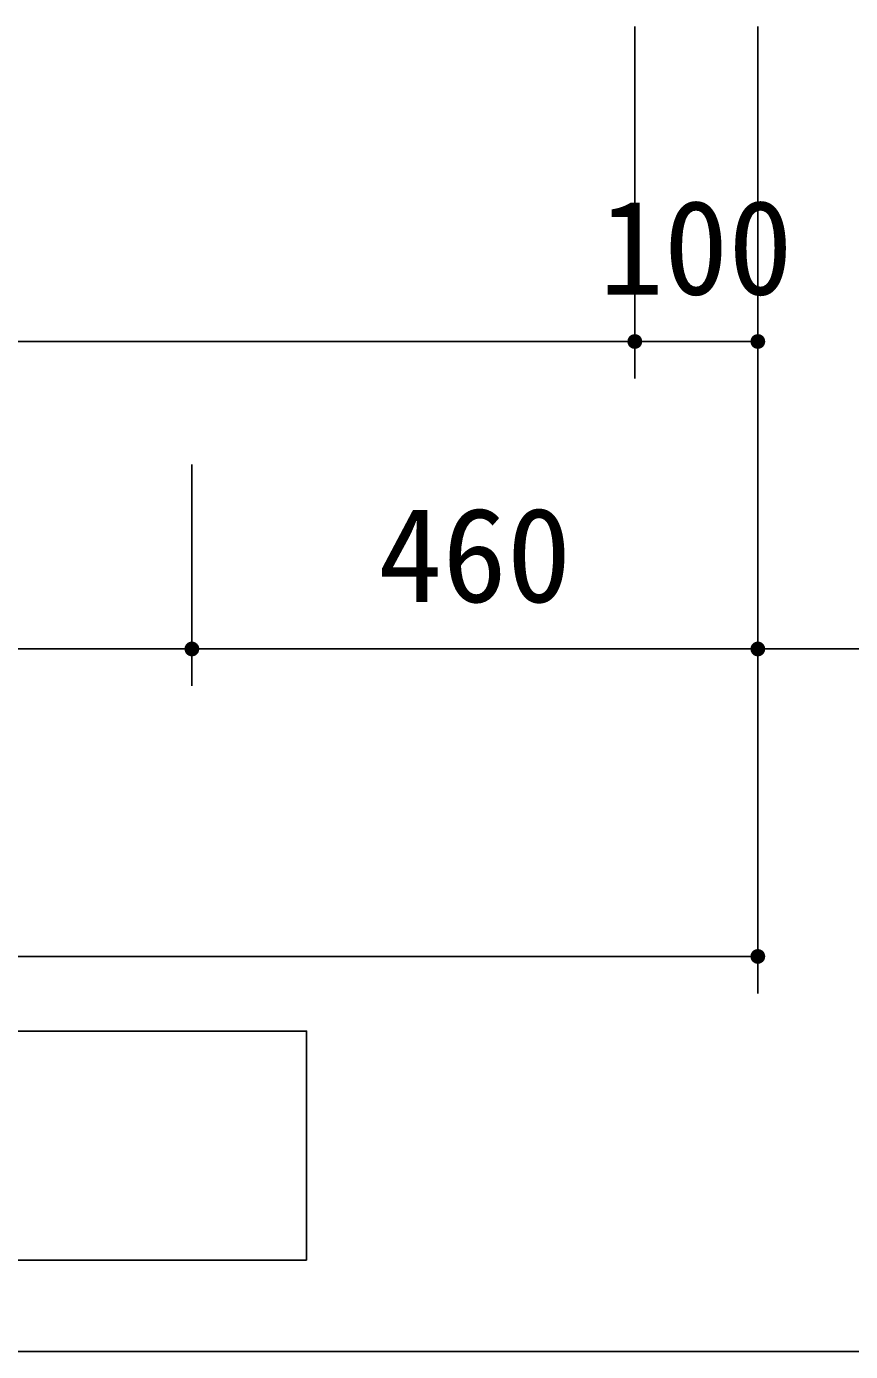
# Model space of a CAD drawing. Units: millimetres, scale not verified. Extents: x -8910 to 8910, y -6308 to 6308.
# Drawn here: x -4025 to -3355, y -5056 to -3979 of the extents above; entities that cross this region are included whole.
import ezdxf
from ezdxf.enums import TextEntityAlignment as Align

# ---------------------------------------------------------------- set-up
doc = ezdxf.new("R2010")
doc.units = ezdxf.units.MM
doc.header["$LTSCALE"] = 30
for name, color, linetype, lineweight in [('0-4_機器', 2, 'Continuous', 25), ('0-5_製作', 5, 'Continuous', 25), ('0-B_Axis_waku', 7, 'Continuous', 25)]:
    doc.layers.add(name, color=color, linetype=linetype, lineweight=lineweight)
doc.styles.add('ＭＳ ゴシック', font='')
doc.styles.get('ＭＳ ゴシック').set_extended_font_data('MS Gothic')

msp = doc.modelspace()

# ---------------------------------------------------------------- linework, layer by layer
at = {"layer": '0-4_機器', "color": 3}
msp.add_lwpolyline([(-3797.3, -4982.3), (-3797.3, -4795.99), (-5826.63, -4795.99), (-5826.63, -4982.3)], close=True, dxfattribs=at)
at = {"layer": '0-5_製作', "color": 2}
for p, q in [((-3530.53, -4265.28), (-3530.53, -3979.16)), ((-3430.53, -4265.28), (-3430.53, -3979.16)), ((-6300.55, -4235.28), (-3530.53, -4235.28)), ((-3530.53, -4235.28), (-3430.53, -4235.28)), ((-3430.53, -4515.28), (-3430.53, -4235.28)), ((-3890.55, -4515.28), (-3890.55, -4335.28)), ((-4440.55, -4485.28), (-3890.55, -4485.28)), ((-3890.55, -4485.28), (-3430.53, -4485.28)), ((-3430.53, -4765.28), (-3430.53, -4485.28)), ((-3430.53, -4485.28), (-2902, -4485.28)), ((-6400.55, -4735.28), (-3430.53, -4735.28))]:
    msp.add_line(p, q, dxfattribs=at)
at = {"layer": '0-5_製作'}
for points in [[(-3536.24, -4233.43), (-3530.53, -4235.28), (-3536.42, -4234.16)], [(-3535.96, -4232.73), (-3530.53, -4235.28), (-3536.24, -4233.43)], [(-3535.59, -4232.07), (-3530.53, -4235.28), (-3535.96, -4232.73)], [(-3535.15, -4231.46), (-3530.53, -4235.28), (-3535.59, -4232.07)], [(-3534.64, -4230.91), (-3530.53, -4235.28), (-3535.15, -4231.46)], [(-3534.64, -4230.91), (-3530.53, -4229.28), (-3530.53, -4235.28)], [(-3534.06, -4230.43), (-3530.53, -4229.28), (-3534.64, -4230.91)], [(-3533.42, -4230.02), (-3530.53, -4229.28), (-3534.06, -4230.43)], [(-3532.74, -4229.7), (-3530.53, -4229.28), (-3533.42, -4230.02)], [(-3532.02, -4229.47), (-3530.53, -4229.28), (-3532.74, -4229.7)], [(-3531.28, -4229.33), (-3530.53, -4229.28), (-3532.02, -4229.47)], [(-3530.53, -4229.28), (-3524.53, -4235.28), (-3530.53, -4235.28)], [(-3530.53, -4229.28), (-3524.58, -4234.53), (-3524.53, -4235.28)], [(-3530.53, -4229.28), (-3524.72, -4233.79), (-3524.58, -4234.53)], [(-3530.15, -4229.29), (-3524.72, -4233.79), (-3530.53, -4229.28)], [(-3529.4, -4229.39), (-3524.72, -4233.79), (-3530.15, -4229.29)], [(-3529.4, -4229.39), (-3524.95, -4233.07), (-3524.72, -4233.79)], [(-3528.67, -4229.57), (-3524.95, -4233.07), (-3529.4, -4229.39)], [(-3528.67, -4229.57), (-3525.27, -4232.39), (-3524.95, -4233.07)], [(-3527.97, -4229.85), (-3525.27, -4232.39), (-3528.67, -4229.57)], [(-3527.97, -4229.85), (-3525.67, -4231.75), (-3525.27, -4232.39)], [(-3527.31, -4230.22), (-3525.67, -4231.75), (-3527.97, -4229.85)], [(-3527.31, -4230.22), (-3526.16, -4231.17), (-3525.67, -4231.75)], [(-3526.7, -4230.66), (-3526.16, -4231.17), (-3527.31, -4230.22)], [(-3436.23, -4233.43), (-3430.53, -4235.28), (-3436.42, -4234.16)], [(-3435.96, -4232.73), (-3430.53, -4235.28), (-3436.23, -4233.43)], [(-3435.59, -4232.07), (-3430.53, -4235.28), (-3435.96, -4232.73)], [(-3435.15, -4231.46), (-3430.53, -4235.28), (-3435.59, -4232.07)], [(-3435.15, -4231.46), (-3430.53, -4229.28), (-3430.53, -4235.28)], [(-3434.64, -4230.91), (-3430.53, -4229.28), (-3435.15, -4231.46)], [(-3434.06, -4230.43), (-3430.53, -4229.28), (-3434.64, -4230.91)], [(-3433.42, -4230.02), (-3430.53, -4229.28), (-3434.06, -4230.43)], [(-3432.74, -4229.7), (-3430.53, -4229.28), (-3433.42, -4230.02)], [(-3432.02, -4229.47), (-3430.53, -4229.28), (-3432.74, -4229.7)], [(-3431.28, -4229.33), (-3430.53, -4229.28), (-3432.02, -4229.47)], [(-3430.53, -4229.28), (-3424.53, -4235.28), (-3430.53, -4235.28)], [(-3430.53, -4229.28), (-3424.58, -4234.53), (-3424.53, -4235.28)], [(-3430.53, -4229.28), (-3424.72, -4233.79), (-3424.58, -4234.53)], [(-3430.15, -4229.29), (-3424.72, -4233.79), (-3430.53, -4229.28)], [(-3430.15, -4229.29), (-3424.95, -4233.07), (-3424.72, -4233.79)], [(-3429.4, -4229.39), (-3424.95, -4233.07), (-3430.15, -4229.29)], [(-3429.4, -4229.39), (-3425.27, -4232.39), (-3424.95, -4233.07)], [(-3428.67, -4229.57), (-3425.27, -4232.39), (-3429.4, -4229.39)], [(-3428.67, -4229.57), (-3425.67, -4231.75), (-3425.27, -4232.39)], [(-3427.97, -4229.85), (-3425.67, -4231.75), (-3428.67, -4229.57)], [(-3427.97, -4229.85), (-3426.15, -4231.17), (-3425.67, -4231.75)], [(-3427.31, -4230.22), (-3426.15, -4231.17), (-3427.97, -4229.85)], [(-3427.31, -4230.22), (-3426.7, -4230.66), (-3426.15, -4231.17)], [(-3536.52, -4234.9), (-3530.53, -4235.28), (-3536.53, -4235.28)], [(-3536.53, -4235.28), (-3530.53, -4235.28), (-3536.48, -4236.03)], [(-3536.42, -4234.16), (-3530.53, -4235.28), (-3536.52, -4234.9)], [(-3536.48, -4236.03), (-3530.53, -4235.28), (-3530.53, -4241.28)], [(-3536.48, -4236.03), (-3530.91, -4241.27), (-3536.34, -4236.77)], [(-3536.48, -4236.03), (-3530.53, -4241.28), (-3530.91, -4241.27)], [(-3536.34, -4236.77), (-3531.65, -4241.17), (-3536.11, -4237.49)], [(-3536.34, -4236.77), (-3530.91, -4241.27), (-3531.65, -4241.17)], [(-3536.11, -4237.49), (-3532.38, -4240.99), (-3535.79, -4238.17)], [(-3536.11, -4237.49), (-3531.65, -4241.17), (-3532.38, -4240.99)], [(-3535.79, -4238.17), (-3533.08, -4240.71), (-3535.38, -4238.81)], [(-3535.79, -4238.17), (-3532.38, -4240.99), (-3533.08, -4240.71)], [(-3535.38, -4238.81), (-3533.74, -4240.35), (-3534.9, -4239.39)], [(-3535.38, -4238.81), (-3533.08, -4240.71), (-3533.74, -4240.35)], [(-3534.9, -4239.39), (-3533.74, -4240.35), (-3534.35, -4239.9)], [(-3530.53, -4235.28), (-3529.78, -4241.23), (-3530.53, -4241.28)], [(-3530.53, -4235.28), (-3529.04, -4241.09), (-3529.78, -4241.23)], [(-3530.53, -4235.28), (-3528.32, -4240.86), (-3529.04, -4241.09)], [(-3530.53, -4235.28), (-3527.64, -4240.54), (-3528.32, -4240.86)], [(-3530.53, -4235.28), (-3527, -4240.14), (-3527.64, -4240.54)], [(-3530.53, -4235.28), (-3526.42, -4239.65), (-3527, -4240.14)], [(-3530.53, -4235.28), (-3525.91, -4239.11), (-3526.42, -4239.65)], [(-3524.53, -4235.28), (-3525.91, -4239.11), (-3530.53, -4235.28)], [(-3524.53, -4235.28), (-3525.46, -4238.5), (-3525.91, -4239.11)], [(-3524.53, -4235.28), (-3525.1, -4237.84), (-3525.46, -4238.5)], [(-3524.53, -4235.28), (-3524.82, -4237.14), (-3525.1, -4237.84)], [(-3524.53, -4235.28), (-3524.64, -4236.41), (-3524.82, -4237.14)], [(-3524.53, -4235.28), (-3524.54, -4235.66), (-3524.64, -4236.41)], [(-3436.52, -4234.9), (-3430.53, -4235.28), (-3436.53, -4235.28)], [(-3436.53, -4235.28), (-3430.53, -4235.28), (-3436.48, -4236.03)], [(-3436.42, -4234.16), (-3430.53, -4235.28), (-3436.52, -4234.9)], [(-3436.48, -4236.03), (-3430.53, -4235.28), (-3430.53, -4241.28)], [(-3436.48, -4236.03), (-3430.53, -4241.28), (-3436.34, -4236.77)], [(-3436.34, -4236.77), (-3430.91, -4241.27), (-3436.11, -4237.49)], [(-3436.34, -4236.77), (-3430.53, -4241.28), (-3430.91, -4241.27)], [(-3436.11, -4237.49), (-3431.65, -4241.17), (-3435.79, -4238.17)], [(-3436.11, -4237.49), (-3430.91, -4241.27), (-3431.65, -4241.17)], [(-3435.79, -4238.17), (-3432.38, -4240.99), (-3435.38, -4238.81)], [(-3435.79, -4238.17), (-3431.65, -4241.17), (-3432.38, -4240.99)], [(-3435.38, -4238.81), (-3433.08, -4240.71), (-3434.9, -4239.39)], [(-3435.38, -4238.81), (-3432.38, -4240.99), (-3433.08, -4240.71)], [(-3434.9, -4239.39), (-3433.74, -4240.35), (-3434.35, -4239.9)], [(-3434.9, -4239.39), (-3433.08, -4240.71), (-3433.74, -4240.35)], [(-3430.53, -4235.28), (-3429.78, -4241.23), (-3430.53, -4241.28)], [(-3430.53, -4235.28), (-3429.04, -4241.09), (-3429.78, -4241.23)], [(-3430.53, -4235.28), (-3428.32, -4240.86), (-3429.04, -4241.09)], [(-3430.53, -4235.28), (-3427.64, -4240.54), (-3428.32, -4240.86)], [(-3430.53, -4235.28), (-3427, -4240.14), (-3427.64, -4240.54)], [(-3430.53, -4235.28), (-3426.42, -4239.65), (-3427, -4240.14)], [(-3430.53, -4235.28), (-3425.91, -4239.11), (-3426.42, -4239.65)], [(-3430.53, -4235.28), (-3425.46, -4238.5), (-3425.91, -4239.11)], [(-3424.53, -4235.28), (-3425.46, -4238.5), (-3430.53, -4235.28)], [(-3424.53, -4235.28), (-3425.1, -4237.84), (-3425.46, -4238.5)], [(-3424.53, -4235.28), (-3424.82, -4237.14), (-3425.1, -4237.84)], [(-3424.53, -4235.28), (-3424.63, -4236.41), (-3424.82, -4237.14)], [(-3424.53, -4235.28), (-3424.54, -4235.66), (-3424.63, -4236.41)], [(-3895.17, -4481.46), (-3890.55, -4485.28), (-3895.62, -4482.07)], [(-3894.66, -4480.91), (-3890.55, -4485.28), (-3895.17, -4481.46)], [(-3894.66, -4480.91), (-3890.55, -4479.28), (-3890.55, -4485.28)], [(-3894.08, -4480.43), (-3890.55, -4479.28), (-3894.66, -4480.91)], [(-3893.44, -4480.02), (-3890.55, -4479.28), (-3894.08, -4480.43)], [(-3892.76, -4479.7), (-3890.55, -4479.28), (-3893.44, -4480.02)], [(-3892.04, -4479.47), (-3890.55, -4479.28), (-3892.76, -4479.7)], [(-3891.3, -4479.33), (-3890.55, -4479.28), (-3892.04, -4479.47)], [(-3890.55, -4479.28), (-3884.55, -4485.28), (-3890.55, -4485.28)], [(-3890.55, -4479.28), (-3884.6, -4484.53), (-3884.55, -4485.28)], [(-3890.55, -4479.28), (-3884.74, -4483.79), (-3884.6, -4484.53)], [(-3890.17, -4479.29), (-3884.74, -4483.79), (-3890.55, -4479.28)], [(-3889.43, -4479.39), (-3884.74, -4483.79), (-3890.17, -4479.29)], [(-3889.43, -4479.39), (-3884.97, -4483.07), (-3884.74, -4483.79)], [(-3888.7, -4479.57), (-3884.97, -4483.07), (-3889.43, -4479.39)], [(-3888.7, -4479.57), (-3885.29, -4482.39), (-3884.97, -4483.07)], [(-3888, -4479.85), (-3885.29, -4482.39), (-3888.7, -4479.57)], [(-3888, -4479.85), (-3885.7, -4481.75), (-3885.29, -4482.39)], [(-3887.34, -4480.22), (-3885.7, -4481.75), (-3888, -4479.85)], [(-3887.34, -4480.22), (-3886.18, -4481.17), (-3885.7, -4481.75)], [(-3886.73, -4480.66), (-3886.18, -4481.17), (-3887.34, -4480.22)], [(-3435.15, -4481.46), (-3430.53, -4485.28), (-3435.59, -4482.07)], [(-3435.15, -4481.46), (-3430.53, -4479.28), (-3430.53, -4485.28)], [(-3434.64, -4480.91), (-3430.53, -4479.28), (-3435.15, -4481.46)], [(-3434.06, -4480.43), (-3430.53, -4479.28), (-3434.64, -4480.91)], [(-3433.42, -4480.02), (-3430.53, -4479.28), (-3434.06, -4480.43)], [(-3432.74, -4479.7), (-3430.53, -4479.28), (-3433.42, -4480.02)], [(-3432.02, -4479.47), (-3430.53, -4479.28), (-3432.74, -4479.7)], [(-3431.28, -4479.33), (-3430.53, -4479.28), (-3432.02, -4479.47)], [(-3430.53, -4479.28), (-3424.53, -4485.28), (-3430.53, -4485.28)], [(-3430.53, -4479.28), (-3424.58, -4484.53), (-3424.53, -4485.28)], [(-3430.53, -4479.28), (-3424.72, -4483.79), (-3424.58, -4484.53)], [(-3430.53, -4479.28), (-3424.95, -4483.07), (-3424.72, -4483.79)], [(-3430.15, -4479.29), (-3424.95, -4483.07), (-3430.53, -4479.28)], [(-3429.4, -4479.39), (-3424.95, -4483.07), (-3430.15, -4479.29)], [(-3429.4, -4479.39), (-3425.27, -4482.39), (-3424.95, -4483.07)], [(-3428.67, -4479.57), (-3425.27, -4482.39), (-3429.4, -4479.39)], [(-3428.67, -4479.57), (-3425.67, -4481.75), (-3425.27, -4482.39)], [(-3427.97, -4479.85), (-3425.67, -4481.75), (-3428.67, -4479.57)], [(-3427.97, -4479.85), (-3426.15, -4481.17), (-3425.67, -4481.75)], [(-3427.31, -4480.22), (-3426.15, -4481.17), (-3427.97, -4479.85)], [(-3427.31, -4480.22), (-3426.7, -4480.66), (-3426.15, -4481.17)], [(-3896.54, -4484.9), (-3890.55, -4485.28), (-3896.55, -4485.28)], [(-3896.55, -4485.28), (-3890.55, -4485.28), (-3896.5, -4486.03)], [(-3896.44, -4484.16), (-3890.55, -4485.28), (-3896.54, -4484.9)], [(-3896.5, -4486.03), (-3890.55, -4485.28), (-3890.55, -4491.28)], [(-3896.5, -4486.03), (-3890.93, -4491.27), (-3896.36, -4486.77)], [(-3896.5, -4486.03), (-3890.55, -4491.28), (-3890.93, -4491.27)], [(-3896.26, -4483.43), (-3890.55, -4485.28), (-3896.44, -4484.16)], [(-3896.36, -4486.77), (-3891.67, -4491.17), (-3896.13, -4487.49)], [(-3896.36, -4486.77), (-3890.93, -4491.27), (-3891.67, -4491.17)], [(-3895.98, -4482.73), (-3890.55, -4485.28), (-3896.26, -4483.43)], [(-3896.13, -4487.49), (-3892.4, -4490.99), (-3895.81, -4488.17)], [(-3896.13, -4487.49), (-3891.67, -4491.17), (-3892.4, -4490.99)], [(-3895.62, -4482.07), (-3890.55, -4485.28), (-3895.98, -4482.73)], [(-3895.81, -4488.17), (-3893.1, -4490.71), (-3895.4, -4488.81)], [(-3895.81, -4488.17), (-3892.4, -4490.99), (-3893.1, -4490.71)], [(-3895.4, -4488.81), (-3893.77, -4490.35), (-3894.92, -4489.39)], [(-3895.4, -4488.81), (-3893.1, -4490.71), (-3893.77, -4490.35)], [(-3894.92, -4489.39), (-3893.77, -4490.35), (-3894.37, -4489.9)], [(-3890.55, -4485.28), (-3889.8, -4491.23), (-3890.55, -4491.28)], [(-3890.55, -4485.28), (-3889.06, -4491.09), (-3889.8, -4491.23)], [(-3890.55, -4485.28), (-3888.34, -4490.86), (-3889.06, -4491.09)], [(-3890.55, -4485.28), (-3887.66, -4490.54), (-3888.34, -4490.86)], [(-3890.55, -4485.28), (-3887.02, -4490.14), (-3887.66, -4490.54)], [(-3890.55, -4485.28), (-3886.44, -4489.65), (-3887.02, -4490.14)], [(-3890.55, -4485.28), (-3885.93, -4489.11), (-3886.44, -4489.65)], [(-3884.55, -4485.28), (-3885.93, -4489.11), (-3890.55, -4485.28)], [(-3884.55, -4485.28), (-3885.48, -4488.5), (-3885.93, -4489.11)], [(-3884.55, -4485.28), (-3885.12, -4487.84), (-3885.48, -4488.5)], [(-3884.55, -4485.28), (-3884.84, -4487.14), (-3885.12, -4487.84)], [(-3884.55, -4485.28), (-3884.66, -4486.41), (-3884.84, -4487.14)], [(-3884.55, -4485.28), (-3884.56, -4485.66), (-3884.66, -4486.41)], [(-3436.52, -4484.9), (-3430.53, -4485.28), (-3436.53, -4485.28)], [(-3436.53, -4485.28), (-3430.53, -4485.28), (-3436.48, -4486.03)], [(-3436.42, -4484.16), (-3430.53, -4485.28), (-3436.52, -4484.9)], [(-3436.48, -4486.03), (-3430.53, -4485.28), (-3436.34, -4486.77)], [(-3436.23, -4483.43), (-3430.53, -4485.28), (-3436.42, -4484.16)], [(-3436.34, -4486.77), (-3430.53, -4485.28), (-3430.53, -4491.28)], [(-3436.34, -4486.77), (-3430.91, -4491.27), (-3436.11, -4487.49)], [(-3436.34, -4486.77), (-3430.53, -4491.28), (-3430.91, -4491.27)], [(-3435.96, -4482.73), (-3430.53, -4485.28), (-3436.23, -4483.43)], [(-3436.11, -4487.49), (-3431.65, -4491.17), (-3435.79, -4488.17)], [(-3436.11, -4487.49), (-3430.91, -4491.27), (-3431.65, -4491.17)], [(-3435.59, -4482.07), (-3430.53, -4485.28), (-3435.96, -4482.73)], [(-3435.79, -4488.17), (-3432.38, -4490.99), (-3435.38, -4488.81)], [(-3435.79, -4488.17), (-3431.65, -4491.17), (-3432.38, -4490.99)], [(-3435.38, -4488.81), (-3433.08, -4490.71), (-3434.9, -4489.39)], [(-3435.38, -4488.81), (-3432.38, -4490.99), (-3433.08, -4490.71)], [(-3434.9, -4489.39), (-3433.74, -4490.35), (-3434.35, -4489.9)], [(-3434.9, -4489.39), (-3433.08, -4490.71), (-3433.74, -4490.35)], [(-3430.53, -4485.28), (-3429.78, -4491.23), (-3430.53, -4491.28)], [(-3430.53, -4485.28), (-3429.04, -4491.09), (-3429.78, -4491.23)], [(-3430.53, -4485.28), (-3428.32, -4490.86), (-3429.04, -4491.09)], [(-3430.53, -4485.28), (-3427.64, -4490.54), (-3428.32, -4490.86)], [(-3430.53, -4485.28), (-3427, -4490.14), (-3427.64, -4490.54)], [(-3430.53, -4485.28), (-3426.42, -4489.65), (-3427, -4490.14)], [(-3430.53, -4485.28), (-3425.91, -4489.11), (-3426.42, -4489.65)], [(-3430.53, -4485.28), (-3425.46, -4488.5), (-3425.91, -4489.11)], [(-3424.53, -4485.28), (-3425.46, -4488.5), (-3430.53, -4485.28)], [(-3424.53, -4485.28), (-3425.1, -4487.84), (-3425.46, -4488.5)], [(-3424.53, -4485.28), (-3424.82, -4487.14), (-3425.1, -4487.84)], [(-3424.53, -4485.28), (-3424.63, -4486.41), (-3424.82, -4487.14)], [(-3424.53, -4485.28), (-3424.54, -4485.66), (-3424.63, -4486.41)], [(-3435.15, -4731.46), (-3430.53, -4729.28), (-3430.53, -4735.28)], [(-3434.64, -4730.91), (-3430.53, -4729.28), (-3435.15, -4731.46)], [(-3434.06, -4730.43), (-3430.53, -4729.28), (-3434.64, -4730.91)], [(-3433.42, -4730.02), (-3430.53, -4729.28), (-3434.06, -4730.43)], [(-3432.74, -4729.7), (-3430.53, -4729.28), (-3433.42, -4730.02)], [(-3432.02, -4729.47), (-3430.53, -4729.28), (-3432.74, -4729.7)], [(-3431.28, -4729.33), (-3430.53, -4729.28), (-3432.02, -4729.47)], [(-3430.53, -4729.28), (-3424.53, -4735.28), (-3430.53, -4735.28)], [(-3430.53, -4729.28), (-3424.58, -4734.53), (-3424.53, -4735.28)], [(-3430.53, -4729.28), (-3424.72, -4733.79), (-3424.58, -4734.53)], [(-3430.53, -4729.28), (-3424.95, -4733.07), (-3424.72, -4733.79)], [(-3430.15, -4729.29), (-3424.95, -4733.07), (-3430.53, -4729.28)], [(-3430.15, -4729.29), (-3425.27, -4732.39), (-3424.95, -4733.07)], [(-3429.4, -4729.39), (-3425.27, -4732.39), (-3430.15, -4729.29)], [(-3429.4, -4729.39), (-3425.67, -4731.75), (-3425.27, -4732.39)], [(-3428.67, -4729.57), (-3425.67, -4731.75), (-3429.4, -4729.39)], [(-3436.52, -4734.9), (-3430.53, -4735.28), (-3436.53, -4735.28)], [(-3436.53, -4735.28), (-3430.53, -4735.28), (-3436.48, -4736.03)], [(-3436.42, -4734.16), (-3430.53, -4735.28), (-3436.52, -4734.9)], [(-3436.48, -4736.03), (-3430.53, -4735.28), (-3436.34, -4736.77)], [(-3436.23, -4733.43), (-3430.53, -4735.28), (-3436.42, -4734.16)], [(-3436.34, -4736.77), (-3430.53, -4735.28), (-3430.53, -4741.28)], [(-3436.34, -4736.77), (-3430.53, -4741.28), (-3436.11, -4737.49)], [(-3435.96, -4732.73), (-3430.53, -4735.28), (-3436.23, -4733.43)], [(-3436.11, -4737.49), (-3430.91, -4741.27), (-3435.79, -4738.17)], [(-3436.11, -4737.49), (-3430.53, -4741.28), (-3430.91, -4741.27)], [(-3435.59, -4732.07), (-3430.53, -4735.28), (-3435.96, -4732.73)], [(-3435.79, -4738.17), (-3431.65, -4741.17), (-3435.38, -4738.81)], [(-3435.79, -4738.17), (-3430.91, -4741.27), (-3431.65, -4741.17)], [(-3435.15, -4731.46), (-3430.53, -4735.28), (-3435.59, -4732.07)], [(-3435.38, -4738.81), (-3432.38, -4740.99), (-3434.9, -4739.39)], [(-3435.38, -4738.81), (-3431.65, -4741.17), (-3432.38, -4740.99)], [(-3434.9, -4739.39), (-3433.08, -4740.71), (-3434.35, -4739.9)], [(-3434.9, -4739.39), (-3432.38, -4740.99), (-3433.08, -4740.71)], [(-3434.35, -4739.9), (-3433.08, -4740.71), (-3433.74, -4740.35)], [(-3430.53, -4735.28), (-3429.78, -4741.23), (-3430.53, -4741.28)], [(-3430.53, -4735.28), (-3429.04, -4741.09), (-3429.78, -4741.23)], [(-3430.53, -4735.28), (-3428.32, -4740.86), (-3429.04, -4741.09)], [(-3430.53, -4735.28), (-3427.64, -4740.54), (-3428.32, -4740.86)], [(-3430.53, -4735.28), (-3427, -4740.14), (-3427.64, -4740.54)], [(-3430.53, -4735.28), (-3426.42, -4739.65), (-3427, -4740.14)], [(-3430.53, -4735.28), (-3425.91, -4739.11), (-3426.42, -4739.65)], [(-3430.53, -4735.28), (-3425.46, -4738.5), (-3425.91, -4739.11)], [(-3424.53, -4735.28), (-3425.46, -4738.5), (-3430.53, -4735.28)], [(-3428.67, -4729.57), (-3426.15, -4731.17), (-3425.67, -4731.75)], [(-3427.97, -4729.85), (-3426.15, -4731.17), (-3428.67, -4729.57)], [(-3427.97, -4729.85), (-3426.7, -4730.66), (-3426.15, -4731.17)], [(-3427.31, -4730.22), (-3426.7, -4730.66), (-3427.97, -4729.85)], [(-3424.53, -4735.28), (-3425.1, -4737.84), (-3425.46, -4738.5)], [(-3424.53, -4735.28), (-3424.82, -4737.14), (-3425.1, -4737.84)], [(-3424.53, -4735.28), (-3424.63, -4736.41), (-3424.82, -4737.14)], [(-3424.53, -4735.28), (-3424.54, -4735.66), (-3424.63, -4736.41)]]:
    msp.add_solid(points, dxfattribs=at)
at = {"layer": '0-B_Axis_waku'}
msp.add_line((-7770, -5056.5), (8400, -5056.5), dxfattribs=at)

# ---------------------------------------------------------------- texts
at = {"layer": '0-5_製作', "color": 4, "style": 'ＭＳ ゴシック'}
for s, p in [('100', (-3559.28, -4220.28)), ('460', (-3739.29, -4470.28))]:
    msp.add_text(s, height=76.98, dxfattribs=at).set_placement(p, align=Align.BOTTOM_LEFT)

doc.saveas('drawing.dxf')
